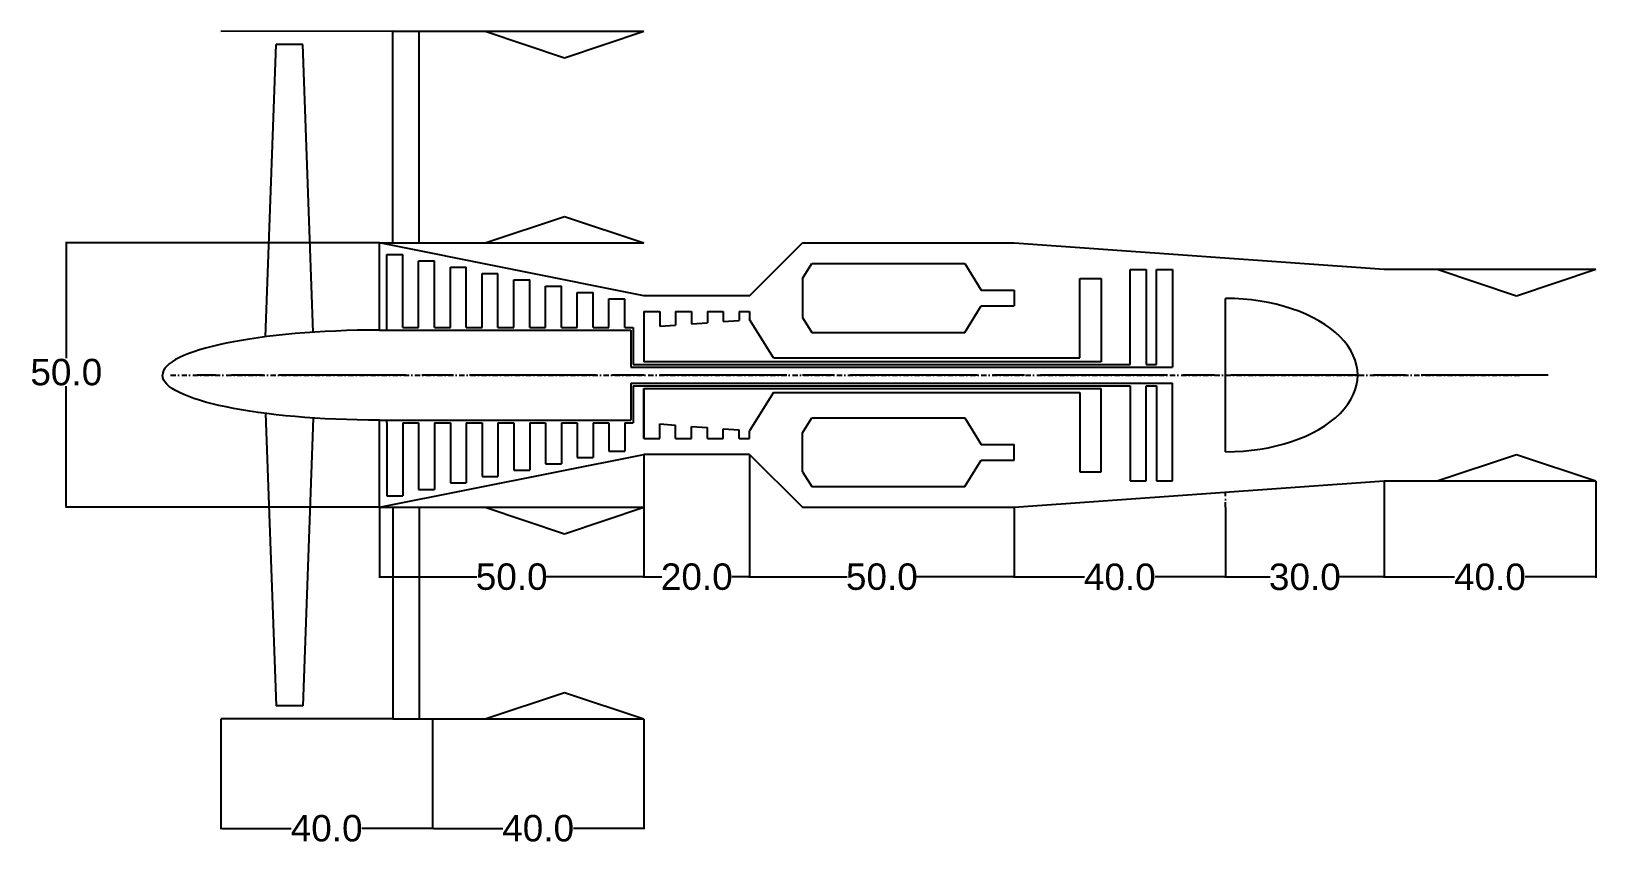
# Model space of a CAD drawing. Header units: inches. Extents: x -66 to 230, y -64 to 90.
import ezdxf

# ---------------------------------------------------------------- set-up
doc = ezdxf.new("R2010")
doc.units = ezdxf.units.IN
doc.header["$MEASUREMENT"] = 0
doc.linetypes.add('ACAD_ISO08W100', pattern=[36, 24, -3, 6, -3])
doc.linetypes.add('DASHDOTX2', pattern=[2, 1, -0.5, 0, -0.5])
doc.layers.add('Cotas', color=92, linetype='Continuous')
doc.styles.get("Standard").update_dxf_attribs({"font": 'arial.ttf'})
doc.dimstyles.get("Standard").update_dxf_attribs({"dimtxt": 0.18, "dimasz": 0.18, "dimexe": 0.18, "dimexo": 0.0625, "dimgap": 0.09, "dimtad": 0, "dimtih": 1, "dimtoh": 1, "dimdec": 4, "dimzin": 0, "dimdsep": 46, "dimtxsty": 'Standard', "dimcen": 0.09, "dimadec": 0, "dimazin": 0, "dimtfac": 1, "dimtdec": 4, "dimtofl": 0, "dimtmove": 0, "dimatfit": 3, "dimfxl": 1, "dimtolj": 1, "dimtzin": 0, "dimarcsym": 0})

# ---------------------------------------------------------------- blocks, each defined once
blk = doc.blocks.new('*D11')
at = {"layer": 'Cotas', "color": 0, "lineweight": -2, "ltscale": 50, "transparency": 16777216}
for p, q in [((70, -0.06), (70, -13.32)), ((120, -0.06), (120, -13.32)), ((70.18, -13.14), (88.42, -13.14)), ((119.82, -13.14), (101.58, -13.14))]:
    blk.add_line(p, q, dxfattribs=at)
at = {"layer": 'Cotas', "color": 0, "ltscale": 50, "transparency": 16777216}
for points in [[(70.18, -13.11), (70.18, -13.17), (70, -13.14)], [(119.82, -13.11), (119.82, -13.17), (120, -13.14)]]:
    blk.add_solid(points, dxfattribs=at)
at = {"layer": 'Defpoints', "color": 0, "ltscale": 50}
for p in [(70, 0), (120, 0), (120, -13.14)]:
    blk.add_point(p, dxfattribs=at)
at = {"layer": 'Cotas', "color": 0, "ltscale": 50, "transparency": 16777216, "insert": (95, -13.14), "char_height": 5, "attachment_point": 5}
blk.add_mtext('\\A1;50.0', dxfattribs=at)
blk = doc.blocks.new('*D12')
at = {"layer": 'Cotas', "color": 0, "lineweight": -2, "ltscale": 50, "transparency": 16777216}
for p, q in [((120, -0.06), (120, -13.35)), ((160, -0.06), (160, -13.35)), ((120.18, -13.17), (133.32, -13.17)), ((159.82, -13.17), (146.68, -13.17))]:
    blk.add_line(p, q, dxfattribs=at)
at = {"layer": 'Cotas', "color": 0, "ltscale": 50, "transparency": 16777216}
for points in [[(120.18, -13.14), (120.18, -13.2), (120, -13.17)], [(159.82, -13.14), (159.82, -13.2), (160, -13.17)]]:
    blk.add_solid(points, dxfattribs=at)
at = {"layer": 'Defpoints', "color": 0, "ltscale": 50}
for p in [(120, 0), (160, 0), (160, -13.17)]:
    blk.add_point(p, dxfattribs=at)
at = {"layer": 'Cotas', "color": 0, "ltscale": 50, "transparency": 16777216, "insert": (140, -13.17), "char_height": 5, "attachment_point": 5}
blk.add_mtext('\\A1;40.0', dxfattribs=at)
blk = doc.blocks.new('*D13')
at = {"layer": 'Cotas', "color": 0, "lineweight": -2, "ltscale": 50, "transparency": 16777216}
for p, q in [((160, -0.06), (160, -13.35)), ((190, -0.06), (190, -13.35)), ((160.18, -13.17), (168.43, -13.17)), ((189.82, -13.17), (181.57, -13.17))]:
    blk.add_line(p, q, dxfattribs=at)
at = {"layer": 'Cotas', "color": 0, "ltscale": 50, "transparency": 16777216}
for points in [[(160.18, -13.14), (160.18, -13.2), (160, -13.17)], [(189.82, -13.14), (189.82, -13.2), (190, -13.17)]]:
    blk.add_solid(points, dxfattribs=at)
at = {"layer": 'Defpoints', "color": 0, "ltscale": 50}
for p in [(160, 0), (190, 0), (190, -13.17)]:
    blk.add_point(p, dxfattribs=at)
at = {"layer": 'Cotas', "color": 0, "ltscale": 50, "transparency": 16777216, "insert": (175, -13.17), "char_height": 5, "attachment_point": 5}
blk.add_mtext('\\A1;30.0', dxfattribs=at)
blk = doc.blocks.new('*D14')
at = {"layer": 'Cotas', "color": 0, "lineweight": -2, "ltscale": 50, "transparency": 16777216}
for p, q in [((50, 9.94), (50, -13.32)), ((0, -0.06), (0, -13.32)), ((0.18, -13.14), (18.42, -13.14)), ((49.82, -13.14), (31.58, -13.14))]:
    blk.add_line(p, q, dxfattribs=at)
at = {"layer": 'Cotas', "color": 0, "ltscale": 50, "transparency": 16777216}
for points in [[(0.18, -13.11), (0.18, -13.17), (0, -13.14)], [(49.82, -13.11), (49.82, -13.17), (50, -13.14)]]:
    blk.add_solid(points, dxfattribs=at)
at = {"layer": 'Defpoints', "color": 0, "ltscale": 50}
for p in [(50, 10), (0, 0), (50, -13.14)]:
    blk.add_point(p, dxfattribs=at)
at = {"layer": 'Cotas', "color": 0, "ltscale": 50, "transparency": 16777216, "insert": (25, -13.14), "char_height": 5, "attachment_point": 5}
blk.add_mtext('\\A1;50.0', dxfattribs=at)
blk = doc.blocks.new('*D15')
at = {"layer": 'Cotas', "color": 0, "lineweight": -2, "ltscale": 50, "transparency": 16777216}
for p, q in [((50, 9.94), (50, -13.32)), ((70, 9.94), (70, -13.32)), ((50.18, -13.14), (53.38, -13.14)), ((69.82, -13.14), (66.62, -13.14))]:
    blk.add_line(p, q, dxfattribs=at)
at = {"layer": 'Cotas', "color": 0, "ltscale": 50, "transparency": 16777216}
for points in [[(50.18, -13.11), (50.18, -13.17), (50, -13.14)], [(69.82, -13.11), (69.82, -13.17), (70, -13.14)]]:
    blk.add_solid(points, dxfattribs=at)
at = {"layer": 'Defpoints', "color": 0, "ltscale": 50}
for p in [(50, 10), (70, 10), (70, -13.14)]:
    blk.add_point(p, dxfattribs=at)
at = {"layer": 'Cotas', "color": 0, "ltscale": 50, "transparency": 16777216, "insert": (60, -13.14), "char_height": 5, "attachment_point": 5}
blk.add_mtext('\\A1;20.0', dxfattribs=at)
blk = doc.blocks.new('*D16')
at = {"layer": 'Cotas', "color": 0, "lineweight": -2, "ltscale": 50, "transparency": 16777216}
for p, q in [((-0.06, 50), (-59.41, 50)), ((-59.23, 49.82), (-59.23, 28.19)), ((-59.23, 0.18), (-59.23, 22.9)), ((-0.06, 0), (-59.41, 0))]:
    blk.add_line(p, q, dxfattribs=at)
at = {"layer": 'Cotas', "color": 0, "ltscale": 50, "transparency": 16777216}
for points in [[(-59.26, 49.82), (-59.2, 49.82), (-59.23, 50)], [(-59.26, 0.18), (-59.2, 0.18), (-59.23, 0)]]:
    blk.add_solid(points, dxfattribs=at)
at = {"layer": 'Defpoints', "color": 0, "ltscale": 50}
for p in [(0, 50), (0, 0), (-59.23, 0)]:
    blk.add_point(p, dxfattribs=at)
at = {"layer": 'Cotas', "color": 0, "ltscale": 50, "transparency": 16777216, "insert": (-59.23, 25.54), "char_height": 5, "attachment_point": 5}
blk.add_mtext('\\A1;50.0', dxfattribs=at)
blk = doc.blocks.new('*D10')
at = {"layer": 'Cotas', "color": 0, "lineweight": -2, "ltscale": 50, "transparency": 16777216}
for p, q in [((190, 4.93), (190, -13.35)), ((230, 4.93), (230, -13.35)), ((190.18, -13.17), (203.32, -13.17)), ((229.82, -13.17), (216.68, -13.17))]:
    blk.add_line(p, q, dxfattribs=at)
at = {"layer": 'Cotas', "color": 0, "ltscale": 50, "transparency": 16777216}
for points in [[(190.18, -13.14), (190.18, -13.2), (190, -13.17)], [(229.82, -13.14), (229.82, -13.2), (230, -13.17)]]:
    blk.add_solid(points, dxfattribs=at)
at = {"layer": 'Defpoints', "color": 0, "ltscale": 50}
for p in [(190, 4.99), (230, 4.99), (230, -13.17)]:
    blk.add_point(p, dxfattribs=at)
at = {"layer": 'Cotas', "color": 0, "ltscale": 50, "transparency": 16777216, "insert": (210, -13.17), "char_height": 5, "attachment_point": 5}
blk.add_mtext('\\A1;40.0', dxfattribs=at)
blk = doc.blocks.new('*D19')
at = {"layer": 'Cotas', "color": 0, "lineweight": -2, "ltscale": 50, "transparency": 16777216}
for p, q in [((-30, -40.06), (-30, -60.89)), ((10, -40.08), (10, -60.89)), ((-29.82, -60.71), (-16.68, -60.71)), ((9.82, -60.71), (-3.32, -60.71))]:
    blk.add_line(p, q, dxfattribs=at)
at = {"layer": 'Cotas', "color": 0, "ltscale": 50, "transparency": 16777216}
for points in [[(-29.82, -60.68), (-29.82, -60.74), (-30, -60.71)], [(9.82, -60.68), (9.82, -60.74), (10, -60.71)]]:
    blk.add_solid(points, dxfattribs=at)
at = {"layer": 'Defpoints', "color": 0, "ltscale": 50}
for p in [(-30, -40), (10, -40.02), (10, -60.71)]:
    blk.add_point(p, dxfattribs=at)
at = {"layer": 'Cotas', "color": 0, "ltscale": 50, "transparency": 16777216, "insert": (-10, -60.71), "char_height": 5, "attachment_point": 5}
blk.add_mtext('\\A1;40.0', dxfattribs=at)
blk = doc.blocks.new('*D20')
at = {"layer": 'Cotas', "color": 0, "lineweight": -2, "ltscale": 50, "transparency": 16777216}
for p, q in [((10, -40.08), (10, -60.89)), ((50, -40.08), (50, -60.89)), ((10.18, -60.71), (23.32, -60.71)), ((49.82, -60.71), (36.68, -60.71))]:
    blk.add_line(p, q, dxfattribs=at)
at = {"layer": 'Cotas', "color": 0, "ltscale": 50, "transparency": 16777216}
for points in [[(10.18, -60.68), (10.18, -60.74), (10, -60.71)], [(49.82, -60.68), (49.82, -60.74), (50, -60.71)]]:
    blk.add_solid(points, dxfattribs=at)
at = {"layer": 'Defpoints', "color": 0, "ltscale": 50}
for p in [(10, -40.02), (50, -40.02), (50, -60.71)]:
    blk.add_point(p, dxfattribs=at)
at = {"layer": 'Cotas', "color": 0, "ltscale": 50, "transparency": 16777216, "insert": (30, -60.71), "char_height": 5, "attachment_point": 5}
blk.add_mtext('\\A1;40.0', dxfattribs=at)

msp = doc.modelspace()

# ---------------------------------------------------------------- linework, layer by layer
for p, q in [((2.5, 90.02), (-30, 90)), ((2.5, 50), (2.5, 90.02)), ((2.5, 90.02), (10, 90.02)), ((7.5, 50), (7.5, 90.02)), ((10, 90.02), (50, 90.02)), ((20, 90.02), (35, 85.02)), ((35, 85.02), (50, 90.02)), ((-21.57, 32.24), (-19.53, 87.52)), ((-14.53, 87.52), (-19.53, 87.52)), ((-14.53, 87.52), (-19.53, 87.52)), ((-12.52, 33.11), (-14.53, 87.52)), ((20, 50), (35, 55)), ((35, 55), (50, 50)), ((50, 40), (0, 50)), ((0, 50), (50, 50)), ((0, 33.51), (0, 50)), ((10, 50), (50, 50)), ((70, 40), (80, 50)), ((80, 50), (120, 50)), ((120, 50), (190, 45.01)), ((190, 45.01), (230, 45.01)), ((200, 45.01), (215, 40.01)), ((215, 40.01), (230, 45.01)), ((70, 40), (50, 40)), ((-21.57, 17.76), (-19.53, -37.52)), ((-12.52, 16.89), (-14.53, -37.52)), ((0, 0), (0, 16.49)), ((0, 0), (50, 10)), ((70, 10), (50, 10)), ((70, 10), (80, 0)), ((200, 4.99), (215, 9.99)), ((215, 9.99), (230, 4.99)), ((120, 0), (190, 4.99)), ((190, 4.99), (230, 4.99)), ((0, 0), (50, 0)), ((2.5, 0), (2.5, -40.02)), ((7.5, 0), (7.5, -40.02)), ((10, 0), (50, 0)), ((20, 0), (35, -5)), ((35, -5), (50, 0)), ((80, 0), (120, 0)), ((20, -40.02), (35, -35.02)), ((35, -35.02), (50, -40.02)), ((-14.53, -37.52), (-19.53, -37.52)), ((-14.53, -37.52), (-19.53, -37.52)), ((2.5, -40.02), (-30, -40)), ((2.5, -40.02), (10, -40.02)), ((10, -40.02), (50, -40.02))]:
    msp.add_line(p, q)
at = {"ltscale": 50}
for p, q in [((1.4, 33.51), (1.4, 47.8)), ((1.4, 47.8), (4.4, 47.8)), ((4.4, 34.01), (4.4, 47.8)), ((7.4, 34.01), (7.4, 46.6)), ((7.4, 46.6), (10.4, 46.6)), ((10.4, 34.01), (10.4, 46.6)), ((13.4, 34.01), (13.4, 45.4)), ((13.4, 45.4), (16.4, 45.4)), ((16.4, 34.01), (16.4, 45.4)), ((80, 43.28), (81.76, 46.09)), ((81.76, 46.09), (110.68, 46.09)), ((110.68, 46.09), (113.81, 41.09)), ((141.96, 27), (141.96, 45)), ((141.96, 45), (144.96, 45)), ((144.96, 45), (144.96, 27)), ((146.96, 27), (146.96, 45)), ((146.96, 45), (149.96, 45)), ((149.96, 45), (149.96, 26.5)), ((19.4, 34.01), (19.4, 44.2)), ((19.4, 44.2), (22.4, 44.2)), ((22.4, 34.01), (22.4, 44.2)), ((25.4, 34.01), (25.4, 43)), ((25.4, 43), (28.4, 43)), ((28.4, 34.01), (28.4, 43)), ((31.4, 34.01), (31.4, 41.8)), ((31.4, 41.8), (34.4, 41.8)), ((34.4, 34.01), (34.4, 41.8)), ((80, 43.28), (80, 35.9)), ((132.45, 28.3), (132.45, 43.3)), ((132.45, 43.3), (136.45, 43.3)), ((136.45, 43.3), (136.45, 27.5)), ((37.4, 34.01), (37.4, 40.6)), ((37.4, 40.6), (40.4, 40.6)), ((40.4, 34.01), (40.4, 40.6)), ((43.4, 34.01), (43.4, 39.4)), ((43.4, 39.4), (46.4, 39.4)), ((46.4, 34.01), (46.4, 39.4)), ((113.81, 41.09), (120, 41.09)), ((120, 41.09), (120, 38.09)), ((160, 10.5), (160, 39.5)), ((50, 37), (50, 27.5)), ((50, 37), (53, 37)), ((53, 37), (53, 34.24)), ((56, 37), (59, 37)), ((56, 37), (56, 34.46)), ((59, 37), (59, 34.69)), ((62, 37), (65, 37)), ((62, 37), (62, 34.91)), ((65, 37), (65, 35.13)), ((68, 37), (70, 37)), ((68, 37), (68, 35.36)), ((70, 37), (70, 35.51)), ((74.51, 28.3), (70, 35.51)), ((80, 35.9), (81.76, 33.09)), ((110.68, 33.09), (113.81, 38.09)), ((113.81, 38.09), (120, 38.09)), ((0, 33.51), (47.5, 33.51)), ((4.4, 34.01), (7.4, 34.01)), ((10.4, 34.01), (13.4, 34.01)), ((16.4, 34.01), (19.4, 34.01)), ((22.4, 34.01), (25.4, 34.01)), ((28.4, 34.01), (31.4, 34.01)), ((34.4, 34.01), (37.4, 34.01)), ((40.4, 34.01), (43.4, 34.01)), ((46.4, 34.01), (48, 34.01)), ((47.5, 33.51), (47.5, 26.5)), ((48, 34.01), (48, 27)), ((53, 34.24), (56, 34.46)), ((59, 34.69), (62, 34.91)), ((65, 35.13), (68, 35.36)), ((81.76, 33.09), (110.68, 33.09)), ((48, 27), (141.96, 27)), ((136.45, 27.5), (50, 27.5)), ((74.51, 28.3), (132.45, 28.3)), ((144.96, 27), (146.96, 27)), ((0, 25), (0, 25)), ((47.5, 26.5), (149.96, 26.5)), ((47.5, 23.5), (47.5, 16.49)), ((47.5, 23.5), (149.96, 23.5)), ((48, 23), (48, 15.99)), ((48, 23), (141.96, 23)), ((50, 22.5), (50, 13)), ((50, 13), (50, 22.5)), ((50, 22.5), (136.45, 22.5)), ((74.51, 21.7), (70, 14.49)), ((74.51, 21.7), (132.45, 21.7)), ((132.45, 21.7), (132.45, 6.7)), ((132.45, 21.7), (132.45, 6.7)), ((136.45, 6.7), (136.45, 22.5)), ((136.45, 6.7), (136.45, 22.5)), ((141.96, 23), (141.96, 5)), ((144.96, 5), (144.96, 23)), ((144.96, 23), (146.96, 23)), ((146.96, 23), (146.96, 5)), ((149.96, 5), (149.96, 23.5)), ((0, 16.49), (47.5, 16.49)), ((1.4, 15.99), (1.4, 16.49)), ((1.4, 15.99), (1.4, 2.2)), ((4.4, 15.99), (7.4, 15.99)), ((4.4, 15.99), (4.4, 2.2)), ((7.4, 15.99), (7.4, 3.4)), ((10.4, 15.99), (13.4, 15.99)), ((10.4, 15.99), (10.4, 3.4)), ((13.4, 15.99), (13.4, 4.6)), ((16.4, 15.99), (19.4, 15.99)), ((16.4, 15.99), (16.4, 4.6)), ((19.4, 15.99), (19.4, 5.8)), ((22.4, 15.99), (25.4, 15.99)), ((22.4, 15.99), (22.4, 5.8)), ((25.4, 15.99), (25.4, 7)), ((28.4, 15.99), (31.4, 15.99)), ((28.4, 15.99), (28.4, 7)), ((31.4, 15.99), (31.4, 8.2)), ((34.4, 15.99), (37.4, 15.99)), ((34.4, 15.99), (34.4, 8.2)), ((37.4, 15.99), (37.4, 9.4)), ((40.4, 15.99), (43.4, 15.99)), ((40.4, 15.99), (40.4, 9.4)), ((43.4, 15.99), (43.4, 10.6)), ((46.4, 15.99), (48, 15.99)), ((46.4, 15.99), (46.4, 10.6)), ((53, 15.76), (56, 15.54)), ((53, 13), (53, 15.76)), ((56, 13), (56, 15.54)), ((59, 15.31), (62, 15.09)), ((59, 13), (59, 15.31)), ((62, 13), (62, 15.09)), ((65, 14.87), (68, 14.64)), ((65, 13), (65, 14.87)), ((80, 14.1), (81.76, 16.91)), ((81.76, 16.91), (110.68, 16.91)), ((110.68, 16.91), (113.81, 11.91)), ((50, 13), (53, 13)), ((56, 13), (59, 13)), ((62, 13), (65, 13)), ((68, 13), (68, 14.64)), ((68, 13), (70, 13)), ((70, 13), (70, 14.49)), ((80, 6.72), (80, 14.1)), ((113.81, 11.91), (120, 11.91)), ((120, 8.91), (120, 11.91)), ((37.4, 9.4), (40.4, 9.4)), ((43.4, 10.6), (46.4, 10.6)), ((110.68, 3.91), (113.81, 8.91)), ((113.81, 8.91), (120, 8.91)), ((25.4, 7), (28.4, 7)), ((31.4, 8.2), (34.4, 8.2)), ((80, 6.72), (81.76, 3.91)), ((132.45, 6.7), (136.45, 6.7)), ((132.45, 6.7), (136.45, 6.7)), ((7.4, 3.4), (10.4, 3.4)), ((13.4, 4.6), (16.4, 4.6)), ((19.4, 5.8), (22.4, 5.8)), ((81.76, 3.91), (110.68, 3.91)), ((141.96, 5), (144.96, 5)), ((146.96, 5), (149.96, 5)), ((1.4, 2.2), (4.4, 2.2))]:
    msp.add_line(p, q, dxfattribs=at)
at = {"color": 242, "linetype": 'DASHDOTX2', "true_color": 0xcd2027}
msp.add_line((-39.51, 25), (216.11, 25), dxfattribs=at)
at = {"linetype": 'ACAD_ISO08W100'}
msp.add_line((221, 25), (-34.5, 25), dxfattribs=at)
at = {"linetype": 'DASHDOTX2'}
for p, q in [((70, 10), (70, 0)), ((190, 4.99), (190, 0)), ((160, 0), (160, 2.86))]:
    msp.add_line(p, q, dxfattribs=at)
at = {"ltscale": 50}
for centre, major_axis, ratio, end_param in [((160, 25), (25, 0), 0.58, 7.853982), ((0, 25), (-41.04, 0), 0.207439, 6.283185)]:
    msp.add_ellipse(centre, major_axis=major_axis, ratio=ratio, start_param=4.712389, end_param=end_param, dxfattribs=at)
at = {"ltscale": 50, "extrusion": (0, 0, -1)}
msp.add_ellipse((0, 25), major_axis=(-41.04, 0), ratio=0.207439, start_param=4.712389, end_param=6.283185, dxfattribs=at)

# ---------------------------------------------------------------- dimensions: what is measured, and where the dimension line sits
at = {"layer": 'Cotas', "ltscale": 50}
dim = msp.add_linear_dim(base=(-59.23, 0), p1=(0, 50), p2=(0, 0), angle=90, dimstyle='Standard', override={"dimtxt": 5, "dimdec": 1}, dxfattribs=at)
dim.commit()
dim.dimension.update_dxf_attribs({"geometry": '*D16', "text_midpoint": (-59.23, 25.54), "dimtype": 160})
for base, p1, p2, picture, middle in [((50, -13.14), (0, 0), (50, 10), '*D14', (25, -13.14)), ((70, -13.14), (50, 10), (70, 10), '*D15', (60, -13.14)), ((230, -13.17), (190, 4.99), (230, 4.99), '*D10', (210, -13.17)), ((120, -13.14), (70, 0), (120, 0), '*D11', (95, -13.14)), ((160, -13.17), (120, 0), (160, 0), '*D12', (140, -13.17)), ((190, -13.17), (160, 0), (190, 0), '*D13', (175, -13.17)), ((10, -60.71), (-30, -40), (10, -40.02), '*D19', (-10, -60.71)), ((50, -60.71), (10, -40.02), (50, -40.02), '*D20', (30, -60.71))]:
    dim = msp.add_linear_dim(base=base, p1=p1, p2=p2, dimstyle='Standard', override={"dimtxt": 5, "dimdec": 1}, dxfattribs=at)
    dim.commit()
    dim.dimension.update_dxf_attribs({"geometry": picture, "text_midpoint": middle})

doc.saveas('drawing.dxf')
